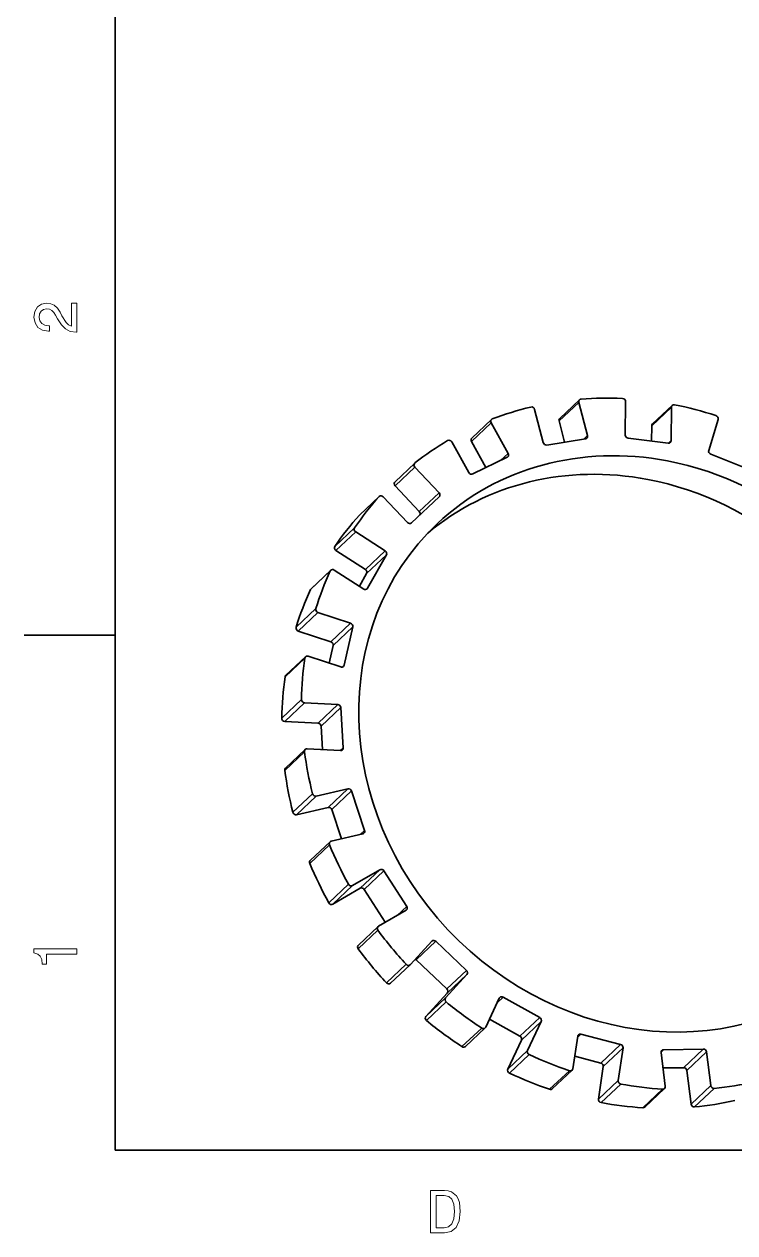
# Model space of a CAD drawing. Extents: x 0 to 297, y 0 to 210.
# Drawn here: x 2.5 to 61.2, y 3.2 to 103 of the extents above; entities that cross this region are included whole.
import ezdxf

# ---------------------------------------------------------------- set-up
doc = ezdxf.new("R2010")
doc.units = 0

msp = doc.modelspace()

# ---------------------------------------------------------------- linework, layer by layer
at = {"color": 7, "lineweight": 35}
for p, q in [((10, 200), (10, 10)), ((10, 10), (287, 10))]:
    msp.add_line(p, q, dxfattribs=at)
at = {"color": 7, "lineweight": 35, "ltscale": 0.055935}
for p, q in [((46.705212, 70.407623), (48.333336, 71.942299)), ((54.355644, 69.942154), (55.983768, 71.476822)), ((39.443615, 68.779274), (41.071739, 70.31395)), ((33.109417, 65.177864), (34.737541, 66.71254)), ((30.174391, 62.424538), (31.802515, 63.959209)), ((26.177273, 56.334206), (27.805397, 57.868881)), ((24.091051, 49.193432), (25.719175, 50.728104)), ((24.071636, 41.532921), (25.69976, 43.067593)), ((26.119284, 33.919704), (27.747408, 35.454376)), ((30.082729, 26.918991), (31.710854, 28.453663)), ((32.73695, 23.770531), (34.365074, 25.305201)), ((38.917412, 18.552109), (40.545536, 20.086781)), ((46.089733, 15.058764), (47.717857, 16.593433)), ((53.721973, 13.549576), (55.350098, 15.084248))]:
    msp.add_line(p, q, dxfattribs=at)
at = {"color": 7, "lineweight": 35, "ltscale": 0.070859}
for p, q in [((44.624809, 71.148361), (45.341793, 68.406204)), ((48.993561, 68.982216), (48.276577, 71.724373))]:
    msp.add_line(p, q, dxfattribs=at)
at = {"color": 7, "lineweight": 13, "ltscale": 0.055935}
for p, q in [((48.276577, 71.724373), (46.648453, 70.189705)), ((55.918884, 71.323685), (54.29076, 69.789017)), ((41.040035, 70.033905), (39.411911, 68.499237)), ((34.74596, 66.377655), (33.117836, 64.842979)), ((31.791021, 63.947449), (30.162897, 62.412773)), ((36.741196, 64.252785), (35.113071, 62.718117)), ((29.772198, 61.371941), (28.144073, 59.837265)), ((29.861155, 61.026783), (28.23303, 59.492111)), ((32.295311, 59.461876), (30.667189, 57.927204)), ((32.39325, 59.131195), (30.765125, 57.596523)), ((27.760315, 57.805939), (26.132191, 56.271267)), ((26.571838, 54.696602), (24.943714, 53.161934)), ((26.7479, 54.378151), (25.119776, 52.843479)), ((29.440454, 53.489258), (27.81233, 51.954586)), ((29.620991, 53.18763), (27.992867, 51.652962)), ((25.656971, 50.605537), (24.028847, 49.070866)), ((23.75886, 45.658314), (25.386984, 47.192986)), ((25.637096, 46.924847), (24.008972, 45.390175)), ((28.38835, 46.777901), (26.760225, 45.243229)), ((28.638096, 46.527699), (27.009972, 44.993027)), ((24.00886, 41.345596), (25.636984, 42.880268)), ((24.677389, 37.882915), (26.305513, 39.417587)), ((26.611124, 39.219658), (24.983, 37.684986)), ((29.217028, 39.82555), (27.588903, 38.290878)), ((29.517462, 39.645329), (27.889338, 38.110657)), ((26.073713, 33.668407), (27.701838, 35.203079)), ((31.865032, 33.147831), (30.236908, 31.613161)), ((32.193871, 33.050957), (30.565748, 31.516287)), ((27.631174, 30.412407), (29.259298, 31.947079)), ((29.597744, 31.834034), (27.96962, 30.299362)), ((30.070267, 26.608675), (31.698391, 28.143345)), ((36.468826, 27.233662), (34.840706, 25.69899)), ((32.401154, 23.800842), (34.029274, 25.335514)), ((39.014847, 24.834272), (37.386723, 23.299601)), ((39.045708, 24.497845), (37.417583, 22.963173)), ((37.285191, 22.57358), (35.657066, 21.038908)), ((35.702114, 20.689991), (37.330238, 22.224663)), ((38.633553, 18.53857), (40.261673, 20.073242)), ((45.047226, 20.937859), (43.419102, 19.403189)), ((45.166744, 20.612196), (43.53862, 19.077524)), ((44.043571, 18.220179), (42.415443, 16.685507)), ((51.724876, 18.716892), (50.096752, 17.18222)), ((51.924191, 18.426146), (50.296066, 16.891476)), ((58.552547, 18.33609), (56.924423, 16.801418)), ((58.816875, 18.101826), (57.188751, 16.567154)), ((42.551567, 16.351318), (44.179691, 17.885988)), ((45.866142, 15.015869), (47.494267, 16.550539)), ((51.521656, 15.74378), (49.893532, 14.20911)), ((50.11063, 13.914434), (51.738754, 15.449104)), ((55.190647, 15.028671), (53.562523, 13.493999)), ((59.164833, 15.328051), (57.536713, 13.793379)), ((59.446812, 15.094742), (57.818687, 13.560072))]:
    msp.add_line(p, q, dxfattribs=at)
at = {"color": 7, "lineweight": 35, "ltscale": 0.068846}
for p, q in [((52.137077, 71.784302), (52.109531, 69.030586)), ((55.891342, 68.569969), (55.918884, 71.323685))]:
    msp.add_line(p, q, dxfattribs=at)
at = {"color": 7, "lineweight": 35, "ltscale": 0.072329}
for p, q in [((42.448368, 67.506676), (41.040035, 70.033905)), ((37.789146, 68.463982), (39.197479, 65.936752))]:
    msp.add_line(p, q, dxfattribs=at)
at = {"color": 7, "lineweight": 35, "ltscale": 0.045224}
msp.add_line((47.106049, 68.439598), (46.648453, 70.189705), dxfattribs=at)
at = {"color": 7, "lineweight": 35, "ltscale": 0.066858}
msp.add_line((59.768791, 70.324646), (58.998764, 67.763596), dxfattribs=at)
at = {"color": 7, "lineweight": 13, "ltscale": 0.01072}
msp.add_line((48.993561, 68.982216), (48.681541, 68.688103), dxfattribs=at)
at = {"color": 7, "lineweight": 35, "ltscale": 0.031477}
msp.add_line((54.278168, 68.529984), (54.29076, 69.789017), dxfattribs=at)
at = {"color": 7, "lineweight": 35, "ltscale": 0.061655}
msp.add_line((40.612408, 66.344963), (39.411911, 68.499237), dxfattribs=at)
at = {"color": 7, "lineweight": 35, "ltscale": 0.08087}
msp.add_line((48.82682, 68.711021), (45.631523, 68.207008), dxfattribs=at)
at = {"color": 7, "lineweight": 35, "ltscale": 0.083338}
msp.add_line((55.652615, 68.362572), (52.343533, 68.76561), dxfattribs=at)
at = {"color": 7, "lineweight": 13, "ltscale": 0.007613}
msp.add_line((55.891342, 68.569969), (55.669758, 68.361107), dxfattribs=at)
at = {"color": 7, "lineweight": 35, "ltscale": 0.078971}
msp.add_line((42.365982, 67.191795), (39.521454, 65.818115), dxfattribs=at)
at = {"color": 7, "lineweight": 13, "ltscale": 0.02056}
msp.add_line((42.448368, 67.506676), (41.84993, 66.942589), dxfattribs=at)
at = {"color": 7, "lineweight": 35, "ltscale": 0.085641}
msp.add_line((62.337128, 66.172302), (59.159679, 67.452499), dxfattribs=at)
at = {"color": 7, "lineweight": 35, "ltscale": 0.07287}
for p, q in [((36.741196, 64.252785), (34.74596, 66.377655)), ((32.137051, 63.930252), (34.132286, 61.805389)), ((35.113071, 62.718117), (33.117836, 64.842979))]:
    msp.add_line(p, q, dxfattribs=at)
at = {"color": 7, "lineweight": 35, "ltscale": 0.078251}
msp.add_line((36.749268, 63.917576), (34.466476, 61.7761), dxfattribs=at)
at = {"color": 7, "lineweight": 35, "ltscale": 0.072345}
for p, q in [((32.295311, 59.461876), (29.861155, 61.026783)), ((30.667189, 57.927204), (28.23303, 59.492111)), ((28.087715, 57.883419), (30.521875, 56.318512))]:
    msp.add_line(p, q, dxfattribs=at)
at = {"color": 7, "lineweight": 35, "ltscale": 0.07895}
msp.add_line((32.39325, 59.131195), (30.841492, 56.380749), dxfattribs=at)
at = {"color": 7, "lineweight": 35, "ltscale": 0.030214}
msp.add_line((30.765125, 57.596523), (30.171265, 56.543919), dxfattribs=at)
at = {"color": 7, "lineweight": 13, "ltscale": 0.002993}
msp.add_line((30.841492, 56.380749), (30.75437, 56.29863), dxfattribs=at)
at = {"color": 7, "lineweight": 35, "ltscale": 0.070887}
for p, q in [((29.440454, 53.489258), (26.7479, 54.378151)), ((27.81233, 51.954586), (25.119776, 52.843479)), ((25.941462, 50.77195), (28.634014, 49.88306))]:
    msp.add_line(p, q, dxfattribs=at)
at = {"color": 7, "lineweight": 35, "ltscale": 0.080834}
msp.add_line((29.620991, 53.18763), (28.915356, 50.032207), dxfattribs=at)
at = {"color": 7, "lineweight": 35, "ltscale": 0.1875}
msp.add_line((10, 52.5), (2.5, 52.5), dxfattribs=at)
at = {"color": 7, "lineweight": 35, "ltscale": 0.037174}
msp.add_line((27.992867, 51.652962), (27.668362, 50.201855), dxfattribs=at)
at = {"color": 7, "lineweight": 13, "ltscale": 0.005788}
msp.add_line((28.915356, 50.032207), (28.746887, 49.873409), dxfattribs=at)
at = {"color": 7, "lineweight": 35, "ltscale": 0.068879}
for p, q in [((28.38835, 46.777901), (25.637096, 46.924847)), ((26.760225, 45.243229), (24.008972, 45.390175)), ((25.857466, 43.123268), (28.608719, 42.976322))]:
    msp.add_line(p, q, dxfattribs=at)
at = {"color": 7, "lineweight": 35, "ltscale": 0.083299}
msp.add_line((28.638096, 46.527699), (28.830919, 43.201317), dxfattribs=at)
at = {"color": 7, "lineweight": 35, "ltscale": 0.048514}
msp.add_line((27.009972, 44.993027), (27.122272, 43.055717), dxfattribs=at)
at = {"color": 7, "lineweight": 13, "ltscale": 0.00817}
msp.add_line((28.830919, 43.201317), (28.593107, 42.977158), dxfattribs=at)
at = {"color": 7, "lineweight": 35, "ltscale": 0.066885}
for p, q in [((29.217028, 39.82555), (26.611124, 39.219658)), ((27.588903, 38.290878), (24.983, 37.684986)), ((27.841959, 35.504646), (30.447863, 36.110538))]:
    msp.add_line(p, q, dxfattribs=at)
at = {"color": 7, "lineweight": 35, "ltscale": 0.08561}
msp.add_line((29.517462, 39.645329), (30.594442, 36.394691), dxfattribs=at)
at = {"color": 7, "lineweight": 35, "ltscale": 0.063455}
msp.add_line((27.889338, 38.110657), (28.687601, 35.701267), dxfattribs=at)
at = {"color": 7, "lineweight": 13, "ltscale": 0.012099}
msp.add_line((30.594442, 36.394691), (30.242271, 36.062737), dxfattribs=at)
at = {"color": 7, "lineweight": 35, "ltscale": 0.065511}
for p, q in [((31.865032, 33.147831), (29.597744, 31.834034)), ((30.236908, 31.613161), (27.96962, 30.299362)), ((31.747759, 28.481113), (34.015045, 29.79491))]:
    msp.add_line(p, q, dxfattribs=at)
at = {"color": 7, "lineweight": 35, "ltscale": 0.087129}
msp.add_line((32.193871, 33.050957), (34.075134, 30.117153), dxfattribs=at)
at = {"color": 7, "lineweight": 35, "ltscale": 0.08055}
msp.add_line((30.565748, 31.516287), (32.304966, 28.803997), dxfattribs=at)
at = {"color": 7, "lineweight": 13, "ltscale": 0.027192}
msp.add_line((34.075134, 30.117153), (33.283653, 29.371105), dxfattribs=at)
at = {"color": 7, "lineweight": 35, "ltscale": 0.065203}
for p, q in [((36.135971, 27.240002), (34.375454, 25.315737)), ((37.285191, 22.57358), (39.045708, 24.497845)), ((35.657066, 21.038908), (37.417583, 22.963173))]:
    msp.add_line(p, q, dxfattribs=at)
at = {"color": 7, "lineweight": 35, "ltscale": 0.087462}
for p, q in [((36.468826, 27.233662), (39.014847, 24.834272)), ((34.840706, 25.69899), (37.386723, 23.299601))]:
    msp.add_line(p, q, dxfattribs=at)
at = {"color": 7, "lineweight": 35, "ltscale": 0.066065}
for p, q in [((41.713089, 22.540218), (40.589912, 20.148201)), ((44.043571, 18.220179), (45.166744, 20.612196)), ((42.415443, 16.685507), (43.53862, 19.077524))]:
    msp.add_line(p, q, dxfattribs=at)
at = {"color": 7, "lineweight": 13, "ltscale": 0.016792}
msp.add_line((42.025276, 22.624878), (41.53651, 22.164169), dxfattribs=at)
at = {"color": 7, "lineweight": 35, "ltscale": 0.086524}
msp.add_line((42.025276, 22.624878), (45.047226, 20.937859), dxfattribs=at)
at = {"color": 7, "lineweight": 35, "ltscale": 0.072117}
msp.add_line((40.90033, 20.809305), (43.419102, 19.403189), dxfattribs=at)
at = {"color": 7, "lineweight": 35, "ltscale": 0.06781}
for p, q in [((48.182755, 19.397041), (47.78022, 16.714676)), ((51.521656, 15.74378), (51.924191, 18.426146)), ((49.893532, 14.20911), (50.296066, 16.891476))]:
    msp.add_line(p, q, dxfattribs=at)
at = {"color": 7, "lineweight": 13, "ltscale": 0.009722}
msp.add_line((48.451118, 19.566425), (48.168144, 19.299692), dxfattribs=at)
at = {"color": 7, "lineweight": 35, "ltscale": 0.084555}
msp.add_line((48.451118, 19.566425), (51.724876, 18.716892), dxfattribs=at)
at = {"color": 7, "lineweight": 13, "ltscale": 0.007073}
msp.add_line((55.269783, 18.28513), (55.063896, 18.091063), dxfattribs=at)
at = {"color": 7, "lineweight": 35, "ltscale": 0.069888}
for p, q in [((55.065144, 18.043585), (55.413105, 15.26981)), ((59.164833, 15.328051), (58.816875, 18.101826)), ((57.536713, 13.793379), (57.188751, 16.567154))]:
    msp.add_line(p, q, dxfattribs=at)
at = {"color": 7, "lineweight": 35, "ltscale": 0.082079}
msp.add_line((55.269783, 18.28513), (58.552547, 18.33609), dxfattribs=at)
at = {"color": 7, "lineweight": 35, "ltscale": 0.055845}
msp.add_line((47.934578, 17.743299), (50.096752, 17.18222), dxfattribs=at)
at = {"color": 7, "lineweight": 35, "ltscale": 0.042509}
msp.add_line((55.224277, 16.775026), (56.924423, 16.801418), dxfattribs=at)
at = {"color": 7, "lineweight": 13}
for points in [[(6.833213, 77.519447), (6.833213, 79.925072), (6.399496, 79.925072), (6.399496, 78.023773), (6.162464, 78.129684), (5.965778, 78.311241), (5.607709, 78.871033), (5.456412, 79.168587), (5.239553, 79.501442), (4.987392, 79.738472), (4.689842, 79.874641), (4.351945, 79.925072), (3.928314, 79.839333), (3.595461, 79.602303), (3.383646, 79.239189), (3.307997, 78.770172), (3.393732, 78.286018), (3.630764, 77.91787), (4.009006, 77.680832), (4.508286, 77.600143), (4.578891, 77.600143), (4.578891, 78.059074), (4.538545, 78.059074), (4.195605, 78.104462), (3.943444, 78.240631), (3.782061, 78.457489), (3.726585, 78.744957), (3.777017, 79.03746), (3.903098, 79.254318), (4.099784, 79.395531), (4.346902, 79.445961), (4.578891, 79.41066), (4.775577, 79.314842), (4.947046, 79.153458), (5.098343, 78.931557), (5.259727, 78.634003), (5.572406, 78.139771), (5.90526, 77.791786), (6.308718, 77.585014), (6.818084, 77.519447)], [(6.833213, 26.159222), (6.833213, 26.618156), (3.307997, 26.618156), (3.307997, 26.275217), (3.615634, 26.184439), (3.822406, 26.002882), (3.943444, 25.725506), (3.98379, 25.34222), (4.341859, 25.34222), (4.341859, 26.159222)], [(37.194958, 6.666787), (36.029972, 6.666787), (36.029972, 3.166787), (37.194958, 3.166787), (37.744667, 3.277738), (38.153168, 3.615634), (38.405331, 4.165346), (38.496109, 4.916787), (38.415417, 5.683357), (38.314552, 5.985951), (38.173344, 6.228026), (37.764839, 6.555836), (37.497551, 6.636527)], [(37.159653, 6.248199), (37.542938, 6.17255), (37.805187, 5.940562), (37.961525, 5.527017), (38.011959, 4.916787), (37.956482, 4.326729), (37.800144, 3.913184), (37.532852, 3.666066), (37.159653, 3.585375), (36.498989, 3.585375), (36.498989, 6.248199)]]:
    msp.add_lwpolyline(points, close=True, dxfattribs=at)
at = {"color": 7, "lineweight": 35}
for centre, major_axis, start_param, end_param in [((48.504814, 71.760376), (0.171478, -0.181919), 3.141582134, 4.163885721), ((48.504814, 71.760376), (0.171478, -0.181919), 2.517386856, 3.141582134), ((53.747662, 43.528522), (20.577423, -21.830475), 2.395609963, 2.517386856), ((51.900715, 71.813095), (0.171478, -0.181919), 0.749111098, 2.395609963), ((53.747662, 43.528522), (20.577423, -21.830475), 2.668791933, 2.790568826), ((44.396576, 71.112358), (0.171478, -0.181919), 1.022293067, 2.668791933), ((56.155247, 71.294899), (0.171478, -0.181919), 3.141584025, 3.890703751), ((56.155247, 71.294899), (0.171478, -0.181919), 2.244204886, 3.141584025), ((53.747662, 43.528522), (20.577423, -21.830475), 2.122427993, 2.244204886), ((41.243217, 70.132027), (0.171478, -0.181919), 3.141580264, 4.437067691), ((41.243217, 70.132027), (0.171478, -0.181919), 2.790568826, 3.141580264), ((46.876686, 70.225708), (0.171478, -0.181919), 3.141582134, 4.163885721), ((54.527122, 69.760223), (0.171478, -0.181919), 3.141584025, 3.890703751), ((59.541832, 70.416092), (0.171478, -0.181919), 0.475929128, 2.122427993), ((48.765324, 68.946213), (0.171478, -0.181919), 6.283140997, 7.305478375), ((52.345898, 69.001801), (0.171478, -0.181919), 3.890703751, 5.461500078), ((53.747662, 43.528522), (20.577423, -21.830475), 2.941973902, 3.063750796), ((53.747662, 43.528522), (17.147858, -18.192062), 2.251611932, 3.14158933), ((37.585964, 68.36586), (0.171478, -0.181919), 1.295475037, 2.941973902), ((39.615089, 68.597351), (0.171478, -0.181919), 3.141580264, 4.437067691), ((45.57003, 68.4422), (0.171478, -0.181919), 4.163885721, 5.734682048), ((48.765324, 68.946213), (0.171478, -0.181919), 5.734682048, 6.283140997), ((55.654976, 68.598755), (0.171478, -0.181919), 5.461500078, 6.283139531), ((55.654976, 68.598755), (0.171478, -0.181919), 6.283139531, 7.032296405), ((42.24519, 67.408554), (0.171478, -0.181919), 6.007864018, 6.283157506), ((42.24519, 67.408554), (0.171478, -0.181919), 6.283157506, 7.578660344), ((53.747662, 43.528522), (17.147858, -18.192062), 6.283181983, 8.534797239), ((59.225723, 67.672157), (0.171478, -0.181919), 3.617521781, 5.188318108), ((34.909016, 66.530617), (0.171478, -0.181919), 3.141578419, 4.710249661), ((34.909016, 66.530617), (0.171478, -0.181919), 3.063750796, 3.141578419), ((52.119537, 41.993851), (17.147858, -18.192062), 2.251611932, 3.091553779), ((39.400661, 66.034874), (0.171478, -0.181919), 4.437067691, 6.007864018), ((33.280891, 64.995941), (0.171478, -0.181919), 3.141578419, 4.710249661), ((52.119537, 41.993851), (17.147858, -18.192062), 0.050049722, 2.251611932), ((53.747662, 43.528522), (20.577423, -21.830475), 3.215155872, 3.336932766), ((31.973993, 63.77729), (0.171478, -0.181919), 3.141600395, 3.215155872), ((31.973993, 63.77729), (0.171478, -0.181919), 1.568657007, 3.141600395), ((36.57814, 64.099823), (0.171478, -0.181919), 6.281045988, 7.851842314), ((52.119537, 41.993851), (20.577423, -21.830475), 3.215155872, 3.336932766), ((30.345869, 62.242619), (0.171478, -0.181919), 3.141600395, 3.215155872), ((34.950012, 62.565155), (0.171478, -0.181919), 0.20517726, 1.568657007), ((53.747662, 43.528522), (17.147858, -18.192062), 3.14158933, 6.283181983), ((29.971994, 61.223244), (0.171478, -0.181919), 3.336932766, 4.983431631), ((34.295341, 61.958351), (0.171478, -0.181919), 4.710249661, 6.281045988), ((28.34387, 59.688572), (0.171478, -0.181919), 3.336932766, 4.983431631), ((32.184471, 59.265415), (0.171478, -0.181919), 0.27104265, 1.841838977), ((27.976875, 57.686958), (0.171478, -0.181919), 1.841838977, 3.141598482), ((30.556349, 57.730743), (0.171478, -0.181919), 0.27104265, 1.841838977), ((53.747662, 43.528522), (20.577423, -21.830475), 3.488337842, 3.610114735), ((27.976875, 57.686958), (0.171478, -0.181919), 3.141598482, 3.488337842), ((52.119537, 41.993851), (20.577423, -21.830475), 3.488337842, 3.610114735), ((26.348751, 56.15229), (0.171478, -0.181919), 3.141598482, 3.488337842), ((30.632715, 56.514969), (0.171478, -0.181919), 4.983431631, 6.283220736), ((30.632715, 56.514969), (0.171478, -0.181919), 0.000035429, 0.27104265), ((26.798304, 54.603539), (0.171478, -0.181919), 3.610114735, 5.256613601), ((25.170179, 53.068867), (0.171478, -0.181919), 3.610114735, 5.256613601), ((29.390051, 53.26387), (0.171478, -0.181919), 0.54422462, 2.115020947), ((27.761927, 51.729198), (0.171478, -0.181919), 0.54422462, 2.115020947), ((53.747662, 43.528522), (20.577423, -21.830475), 3.761519812, 3.883296705), ((25.89106, 50.546562), (0.171478, -0.181919), 3.144082738, 3.761519812), ((25.89106, 50.546562), (0.171478, -0.181919), 2.115020947, 3.144082738), ((28.684418, 50.108448), (0.171478, -0.181919), 5.256613601, 6.283231626), ((28.684418, 50.108448), (0.171478, -0.181919), 0.000046319, 0.54422462), ((52.119537, 41.993851), (20.577423, -21.830475), 3.761519812, 3.883296705), ((24.262936, 49.01189), (0.171478, -0.181919), 3.144082738, 3.761519812), ((25.623323, 47.162445), (0.171478, -0.181919), 3.883296705, 5.52979557), ((28.402122, 46.540302), (0.171478, -0.181919), 0.81740659, 2.388202917), ((23.995199, 45.627773), (0.171478, -0.181919), 3.883296705, 5.52979557), ((26.773998, 45.00563), (0.171478, -0.181919), 0.81740659, 2.388202917), ((25.871239, 42.88567), (0.171478, -0.181919), 3.141594623, 4.034701782), ((25.871239, 42.88567), (0.171478, -0.181919), 2.388202917, 3.141594623), ((28.594946, 43.213921), (0.171478, -0.181919), 5.52979557, 6.283228801), ((28.594946, 43.213921), (0.171478, -0.181919), 0.000043494, 0.81740659), ((53.747662, 43.528522), (20.577423, -21.830475), 4.034701782, 4.156478675), ((24.243114, 41.350998), (0.171478, -0.181919), 3.141594623, 4.034701782), ((52.119537, 41.993851), (20.577423, -21.830475), 4.034701782, 4.156478675), ((26.534197, 39.451843), (0.171478, -0.181919), 4.156478675, 5.80297754), ((29.293955, 39.593361), (0.171478, -0.181919), 1.09058856, 2.661384887), ((27.665831, 38.058689), (0.171478, -0.181919), 1.09058856, 2.661384887), ((24.906073, 37.917175), (0.171478, -0.181919), 4.156478675, 5.80297754), ((30.370935, 36.342728), (0.171478, -0.181919), 5.80297754, 6.283216107), ((30.370935, 36.342728), (0.171478, -0.181919), 0.0000308, 1.09058856), ((27.918886, 35.272457), (0.171478, -0.181919), 3.141592687, 4.307883752), ((53.747662, 43.528522), (20.577423, -21.830475), 4.307883752, 4.429660645), ((27.918886, 35.272457), (0.171478, -0.181919), 2.661384887, 3.141592687), ((26.290762, 33.737785), (0.171478, -0.181919), 3.141592687, 4.307883752), ((52.119537, 41.993851), (20.577423, -21.830475), 4.307883752, 4.429660645), ((31.999409, 32.938274), (0.171478, -0.181919), 1.36377053, 2.934566857), ((29.463369, 32.043591), (0.171478, -0.181919), 4.429660645, 6.07615951), ((30.371284, 31.403603), (0.171478, -0.181919), 1.36377053, 2.934566857), ((27.835245, 30.508919), (0.171478, -0.181919), 4.429660645, 6.07615951), ((33.880669, 30.004469), (0.171478, -0.181919), 0.000012072, 1.36377053), ((33.880669, 30.004469), (0.171478, -0.181919), 6.07615951, 6.283197379), ((31.882135, 28.271557), (0.171478, -0.181919), 3.140379215, 4.581065722), ((53.747662, 43.528522), (20.577423, -21.830475), 4.581065722, 4.702842615), ((31.882135, 28.271557), (0.171478, -0.181919), 2.934566857, 3.140379215), ((36.317829, 27.068619), (0.171478, -0.181919), 3.141583788, 3.207748826), ((36.317829, 27.068619), (0.171478, -0.181919), 1.6369525, 3.141583788), ((30.254011, 26.736885), (0.171478, -0.181919), 3.140379215, 4.581065722), ((52.119537, 41.993851), (20.577423, -21.830475), 4.581065722, 4.702842615), ((34.193596, 25.487123), (0.171478, -0.181919), 4.702842615, 6.28318147), ((34.193596, 25.487123), (0.171478, -0.181919), 6.28318147, 6.34934148), ((34.689705, 25.533947), (0.171478, -0.181919), 1.6369525, 1.98247034), ((38.86385, 24.66923), (0.171478, -0.181919), 0.066156173, 1.6369525), ((32.565472, 23.952452), (0.171478, -0.181919), 4.702842615, 6.28318147), ((37.235725, 23.134558), (0.171478, -0.181919), 0.066156173, 1.6369525), ((37.467049, 22.402195), (0.171478, -0.181919), 3.207748826, 4.854247692), ((53.747662, 43.528522), (20.577423, -21.830475), 4.854247692, 4.976024585), ((41.92894, 22.419718), (0.171478, -0.181919), 3.141564465, 3.480930796), ((41.92894, 22.419718), (0.171478, -0.181919), 1.91013447, 3.141564465), ((35.838924, 20.867523), (0.171478, -0.181919), 3.207748826, 4.854247692), ((52.119537, 41.993851), (20.577423, -21.830475), 4.854247692, 4.976024585), ((40.374058, 20.268702), (0.171478, -0.181919), 4.976024585, 6.283179545), ((40.374058, 20.268702), (0.171478, -0.181919), 6.283179545, 6.62252345), ((44.95089, 20.732697), (0.171478, -0.181919), 0.339338143, 1.91013447), ((43.322769, 19.198027), (0.171478, -0.181919), 0.339338143, 1.91013447), ((48.416595, 19.336359), (0.171478, -0.181919), 3.141550582, 3.754112766), ((48.416595, 19.336359), (0.171478, -0.181919), 2.183316439, 3.141550582), ((38.745934, 18.734032), (0.171478, -0.181919), 4.976024585, 6.283179545), ((44.259422, 18.099676), (0.171478, -0.181919), 3.480930796, 5.127429661), ((51.69035, 18.486828), (0.171478, -0.181919), 0.612520113, 2.183316439), ((55.299625, 18.047224), (0.171478, -0.181919), 3.141545971, 4.027294736), ((55.299625, 18.047224), (0.171478, -0.181919), 2.456498409, 3.141545971), ((58.58239, 18.098185), (0.171478, -0.181919), 0.885702082, 2.456498409), ((53.747662, 43.528522), (20.577423, -21.830475), 5.127429661, 5.249206555), ((50.062225, 16.952156), (0.171478, -0.181919), 0.612520113, 2.183316439), ((42.631298, 16.565006), (0.171478, -0.181919), 3.480930796, 5.127429661), ((52.119537, 41.993851), (20.577423, -21.830475), 5.127429661, 5.249206555), ((47.546379, 16.775356), (0.171478, -0.181919), 5.249206555, 6.28317763), ((47.546379, 16.775356), (0.171478, -0.181919), 6.28317763, 6.89570542), ((56.954266, 16.563515), (0.171478, -0.181919), 0.885702082, 2.456498409), ((45.918255, 15.240685), (0.171478, -0.181919), 5.249206555, 6.28317763), ((51.755497, 15.6831), (0.171478, -0.181919), 3.754112766, 5.400611631), ((53.747662, 43.528522), (20.577423, -21.830475), 5.400611631, 5.522388525), ((55.178623, 15.266171), (0.171478, -0.181919), 5.522388525, 6.283175731), ((55.178623, 15.266171), (0.171478, -0.181919), 6.283175731, 7.16888739), ((59.399319, 15.331692), (0.171478, -0.181919), 4.027294736, 5.673793601), ((53.747662, 43.528522), (20.577423, -21.830475), 5.673793601, 5.795570494), ((50.127373, 14.148428), (0.171478, -0.181919), 3.754112766, 5.400611631), ((52.119537, 41.993851), (20.577423, -21.830475), 5.673793601, 5.795570494), ((52.119537, 41.993851), (20.577423, -21.830475), 5.400611631, 5.522388525), ((53.550499, 13.731499), (0.171478, -0.181919), 5.522388525, 6.283175731), ((57.771194, 13.79702), (0.171478, -0.181919), 4.027294736, 5.673793601)]:
    msp.add_ellipse(centre, major_axis=major_axis, ratio=0.894293, start_param=start_param, end_param=end_param, dxfattribs=at)

doc.saveas('drawing.dxf')
